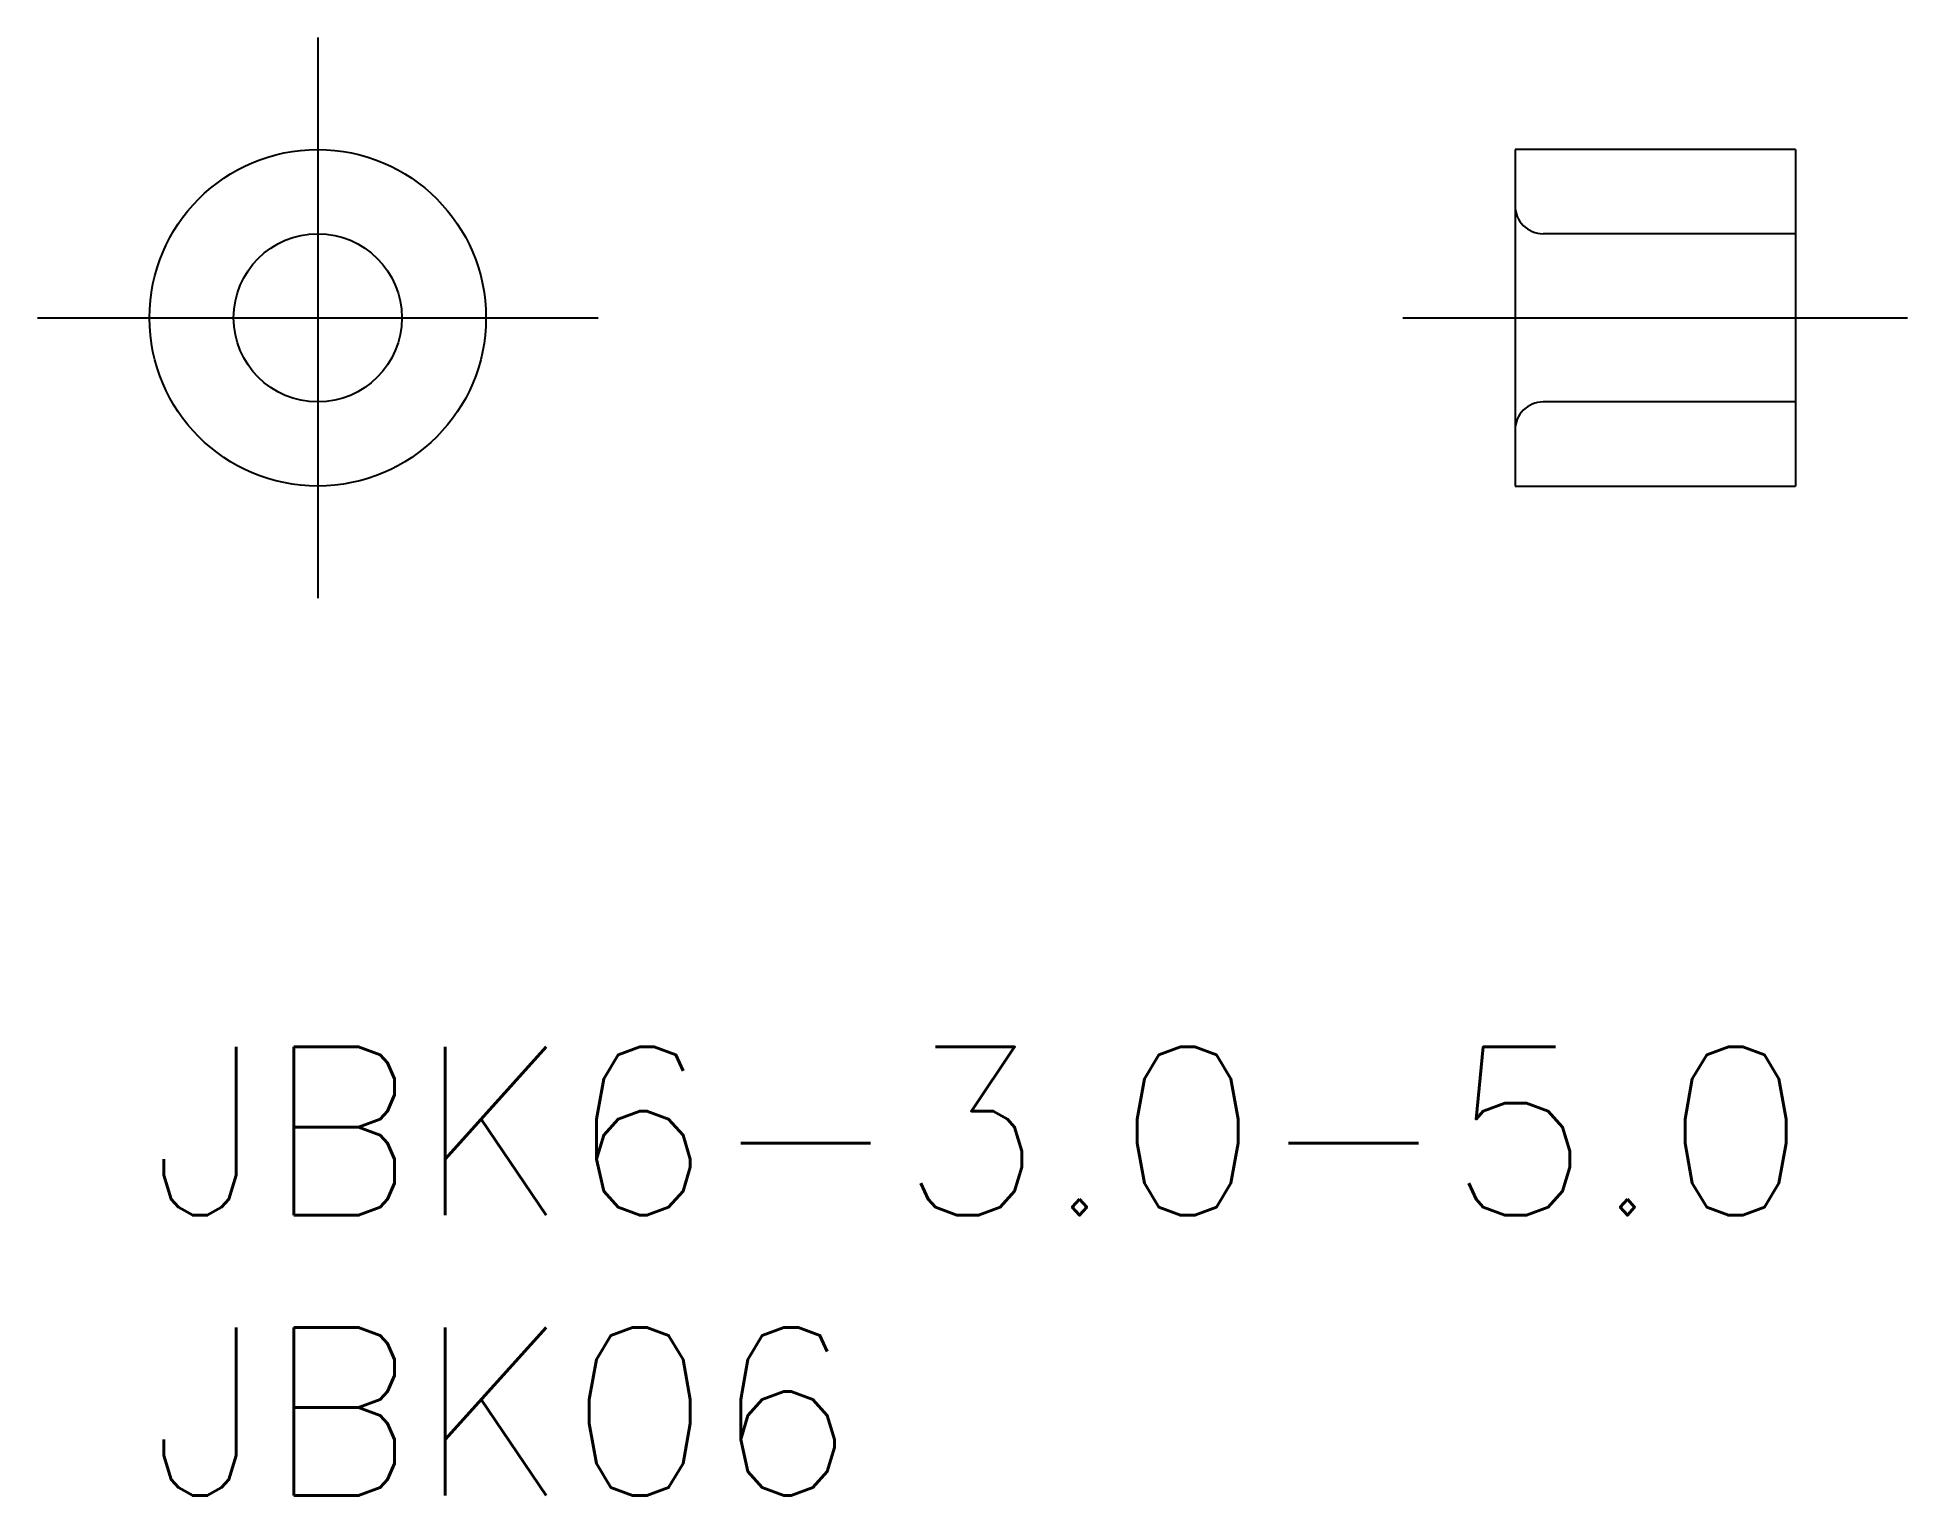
# Model space of a CAD drawing. Extents: x -2 to 31.4, y -8 to 18.
import ezdxf

# ---------------------------------------------------------------- set-up
doc = ezdxf.new("R2010")
doc.units = 0
doc.header["$LTSCALE"] = 0.5
doc.linetypes.add('CENTER', pattern=[50.8, 31.75, -6.35, 6.35, -6.35])
doc.linetypes.add('DASHED', pattern=[19.05, 12.7, -6.35])
for name, color, linetype in [('MSM_CENTER', 1, 'CENTER'), ('MSM_CONTINUOUS', 7, 'CONTINUOUS'), ('MSM_DASHED', 4, 'DASHED'), ('MSM_PART_NUMBER', 7, 'CONTINUOUS')]:
    doc.layers.add(name, color=color, linetype=linetype)
doc.styles.get("Standard").update_dxf_attribs({"font": 'txt.shx', "height": 3, "bigfont": 'bigfont.shx'})

# ---------------------------------------------------------------- blocks, each defined once
blk = doc.blocks.new('*U8')
at = {"layer": 'MSM_PART_NUMBER'}
blk.add_text('JBK6-3.0-5.0', height=3, dxfattribs=at).set_placement((0, -3))
blk = doc.blocks.new('*U9')
at = {"layer": 'MSM_PART_NUMBER'}
blk.add_text('JBK06', height=3, dxfattribs=at).set_placement((0, -8))

msp = doc.modelspace()

# ---------------------------------------------------------------- linework, layer by layer
at = {"layer": 'MSM_CENTER'}
for p, q in [((3, 18), (3, 8)), ((-2, 13), (8, 13)), ((22.354, 13), (31.354, 13))]:
    msp.add_line(p, q, dxfattribs=at)
at = {"layer": 'MSM_CONTINUOUS'}
for p, q in [((29.354, 16), (24.354, 16)), ((24.354, 16), (24.354, 10)), ((29.354, 16), (29.354, 10)), ((24.354, 10), (29.354, 10))]:
    msp.add_line(p, q, dxfattribs=at)
for radius in [3, 1.5]:
    msp.add_circle((3, 13), radius, dxfattribs=at)
at = {"layer": 'MSM_DASHED'}
for p, q in [((29.354, 14.5), (24.854, 14.5)), ((29.354, 11.5), (24.854, 11.5))]:
    msp.add_line(p, q, dxfattribs=at)
for centre, start, end in [((24.854, 15), 180, 270), ((24.854, 11), 90, 180)]:
    msp.add_arc(centre, 0.5, start, end, dxfattribs=at)

# ---------------------------------------------------------------- block references
at = {"layer": 'MSM_CONTINUOUS'}
for name in ['*U8', '*U9']:
    msp.add_blockref(name, (0, 0), dxfattribs=at)

doc.saveas('drawing.dxf')
